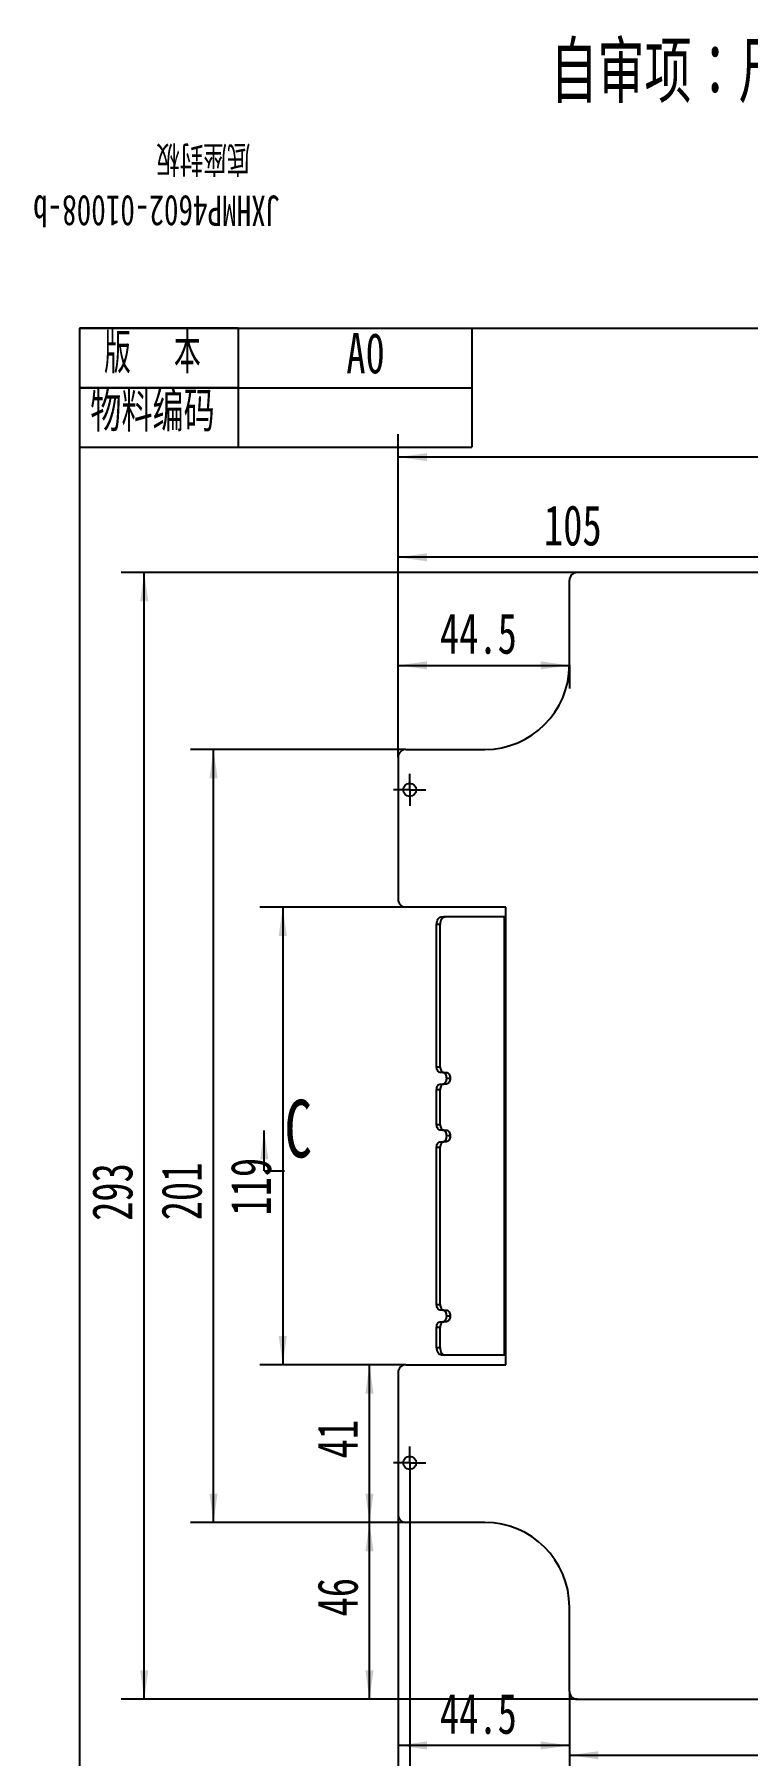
# Model space of a CAD drawing. Extents: x 10 to 515, y -34 to 381.
# Drawn here: x 10.3 to 72.1, y 81.7 to 230.9 of the extents above; entities that cross this region are included whole.
import ezdxf

# ---------------------------------------------------------------- set-up
doc = ezdxf.new("R2010")
doc.units = 0
doc.linetypes.add('SLD-SOLID', pattern=[0])
doc.layers.get('0').update_dxf_attribs({"linetype": 'CONTINUOUS'})
for name, color, linetype in [('FORMAT', 7, 'SLD-SOLID'), ('细实线层', 7, 'SLD-SOLID'), ('轮廓实线层', 7, 'SLD-SOLID')]:
    doc.layers.add(name, color=color, linetype=linetype)
doc.styles.add('SLDTEXTSTYLE0', font='TXT', dxfattribs={"width": 0.7, "bigfont": 'bigfont'})
doc.styles.add('SLDTEXTSTYLE1', font='TXT', dxfattribs={"width": 0.7})
doc.styles.add('SLDTEXTSTYLE26', font='TXT', dxfattribs={"width": 0.6, "bigfont": 'bigfont'})
doc.dimstyles.new('SLDDIMSTYLE1', dxfattribs={"dimtxt": 3.5, "dimasz": 2.5, "dimexe": 0, "dimexo": 0.0625, "dimgap": 0.875, "dimtad": 2, "dimlfac": 3, "dimrnd": 1e-09, "dimzin": 12, "dimtxsty": 'SLDTEXTSTYLE1', "dimsah": 1, "dimcen": 0.09, "dimazin": 3, "dimtfac": 1, "dimtofl": 0, "dimtmove": 0, "dimatfit": 3, "dimtolj": 1, "dimtzin": 12})

# ---------------------------------------------------------------- blocks, each defined once
blk = doc.blocks.new('SW_NOTE_0_17')
at = {"layer": 'FORMAT', "color": 0, "attachment_point": 2, "rotation": 180}
for s, insert, char_height, style in [('底座封板', (-13.08, 1.12), 2.646, 'SLDTEXTSTYLE0'), ('JXHMP4602-01008-b', (-17.12, -3.41), 2.6458, 'SLDTEXTSTYLE1')]:
    blk.add_mtext(s, dxfattribs=dict(at, insert=insert, char_height=char_height, style=style))
blk = doc.blocks.new('_D')
at = {"layer": 'FORMAT'}
for p, q in [((41.79, 102.6), (41.79, 70.55)), ((138.45, 102.6), (138.45, 70.55)), ((138.45, 72.55), (41.79, 72.55))]:
    blk.add_line(p, q, dxfattribs=at)
for points in [[(41.79, 72.55), (44.29, 72.2), (44.29, 72.9)], [(138.45, 72.55), (135.95, 72.9), (135.95, 72.2)]]:
    blk.add_solid(points, dxfattribs=at)
at = {"layer": 'FORMAT', "insert": (86.12, 77.06), "char_height": 3.5, "attachment_point": 1, "style": 'SLDTEXTSTYLE1'}
blk.add_mtext('290', dxfattribs=at)
blk = doc.blocks.new('_D_1')
at = {"layer": 'FORMAT'}
for p, q in [((56.62, 87.27), (56.62, 79.75)), ((123.62, 87.27), (123.62, 79.75)), ((56.62, 81.75), (123.62, 81.75))]:
    blk.add_line(p, q, dxfattribs=at)
for points in [[(56.62, 81.75), (59.12, 81.4), (59.12, 82.1)], [(123.62, 81.75), (121.12, 82.1), (121.12, 81.4)]]:
    blk.add_solid(points, dxfattribs=at)
at = {"layer": 'FORMAT', "insert": (85.99, 86.26), "char_height": 3.5, "attachment_point": 1, "style": 'SLDTEXTSTYLE1'}
blk.add_mtext('201', dxfattribs=at)
blk = doc.blocks.new('_D_2')
at = {"layer": 'FORMAT'}
for p, q in [((42.79, 105.7), (42.79, 74.6)), ((137.45, 105.7), (137.45, 74.6)), ((42.79, 76.6), (137.45, 76.6))]:
    blk.add_line(p, q, dxfattribs=at)
for points in [[(42.79, 76.6), (45.29, 76.25), (45.29, 76.95)], [(137.45, 76.6), (134.95, 76.95), (134.95, 76.25)]]:
    blk.add_solid(points, dxfattribs=at)
at = {"layer": 'FORMAT', "insert": (86.12, 81.11), "char_height": 3.5, "attachment_point": 1, "style": 'SLDTEXTSTYLE1'}
blk.add_mtext('284', dxfattribs=at)
blk = doc.blocks.new('_D_3')
at = {"layer": 'FORMAT'}
for p, q in [((57.29, 184.27), (17.79, 184.27)), ((19.79, 86.6), (19.79, 184.27)), ((57.29, 86.6), (17.79, 86.6))]:
    blk.add_line(p, q, dxfattribs=at)
for points in [[(19.79, 184.27), (19.44, 181.77), (20.14, 181.77)], [(19.79, 86.6), (20.14, 89.1), (19.44, 89.1)]]:
    blk.add_solid(points, dxfattribs=at)
at = {"layer": 'FORMAT', "insert": (15.27, 128.07), "char_height": 3.5, "attachment_point": 1, "rotation": 90, "style": 'SLDTEXTSTYLE1'}
blk.add_mtext('293', dxfattribs=at)
blk = doc.blocks.new('_D_4')
at = {"layer": 'FORMAT'}
for p, q in [((42.45, 168.93), (23.79, 168.93)), ((25.79, 101.93), (25.79, 168.93)), ((42.45, 101.93), (23.79, 101.93))]:
    blk.add_line(p, q, dxfattribs=at)
for points in [[(25.79, 168.93), (25.44, 166.43), (26.14, 166.43)], [(25.79, 101.93), (26.14, 104.43), (25.44, 104.43)]]:
    blk.add_solid(points, dxfattribs=at)
at = {"layer": 'FORMAT', "insert": (21.27, 128.12), "char_height": 3.5, "attachment_point": 1, "rotation": 90, "style": 'SLDTEXTSTYLE1'}
blk.add_mtext('201', dxfattribs=at)
blk = doc.blocks.new('_D_5')
at = {"layer": 'FORMAT'}
for p, q in [((41.79, 102.6), (41.79, 80.6)), ((56.62, 87.27), (56.62, 80.6)), ((56.62, 82.6), (41.79, 82.6))]:
    blk.add_line(p, q, dxfattribs=at)
for points in [[(41.79, 82.6), (44.29, 82.25), (44.29, 82.95)], [(56.62, 82.6), (54.12, 82.95), (54.12, 82.25)]]:
    blk.add_solid(points, dxfattribs=at)
at = {"layer": 'FORMAT', "insert": (45.4, 87.11), "char_height": 3.5, "attachment_point": 1, "style": 'SLDTEXTSTYLE1'}
blk.add_mtext('44.5', dxfattribs=at)
blk = doc.blocks.new('_D_6')
at = {"layer": 'FORMAT'}
for p, q in [((42.45, 101.93), (37.3, 101.93)), ((39.3, 86.6), (39.3, 101.93)), ((57.29, 86.6), (37.3, 86.6))]:
    blk.add_line(p, q, dxfattribs=at)
for points in [[(39.3, 101.93), (38.95, 99.43), (39.65, 99.43)], [(39.3, 86.6), (39.65, 89.1), (38.95, 89.1)]]:
    blk.add_solid(points, dxfattribs=at)
at = {"layer": 'FORMAT', "insert": (34.78, 93.78), "char_height": 3.5, "attachment_point": 1, "rotation": 90, "style": 'SLDTEXTSTYLE1'}
blk.add_mtext('46', dxfattribs=at)
blk = doc.blocks.new('_D_7')
at = {"layer": 'FORMAT'}
for p, q in [((42.45, 115.6), (37.3, 115.6)), ((39.3, 101.93), (39.3, 115.6)), ((42.45, 101.93), (37.3, 101.93))]:
    blk.add_line(p, q, dxfattribs=at)
for points in [[(39.3, 115.6), (38.95, 113.1), (39.65, 113.1)], [(39.3, 101.93), (39.65, 104.43), (38.95, 104.43)]]:
    blk.add_solid(points, dxfattribs=at)
at = {"layer": 'FORMAT', "insert": (34.78, 107.48), "char_height": 3.5, "attachment_point": 1, "rotation": 90, "style": 'SLDTEXTSTYLE1'}
blk.add_mtext('41', dxfattribs=at)
blk = doc.blocks.new('_D_8')
at = {"layer": 'FORMAT'}
for p, q in [((42.45, 155.27), (29.79, 155.27)), ((31.79, 155.27), (31.79, 115.6)), ((42.45, 115.6), (29.79, 115.6))]:
    blk.add_line(p, q, dxfattribs=at)
for points in [[(31.79, 155.27), (31.44, 152.77), (32.14, 152.77)], [(31.79, 115.6), (32.14, 118.1), (31.44, 118.1)]]:
    blk.add_solid(points, dxfattribs=at)
at = {"layer": 'FORMAT', "insert": (27.27, 128.53), "char_height": 3.5, "attachment_point": 1, "rotation": 90, "style": 'SLDTEXTSTYLE1'}
blk.add_mtext('119', dxfattribs=at)
blk = doc.blocks.new('_D_12')
at = {"layer": 'FORMAT'}
for p, q in [((41.79, 168.27), (41.79, 187.59)), ((76.79, 170.6), (76.79, 187.59)), ((76.79, 185.59), (41.79, 185.59))]:
    blk.add_line(p, q, dxfattribs=at)
for points in [[(41.79, 185.59), (44.29, 185.24), (44.29, 185.94)], [(76.79, 185.59), (74.29, 185.94), (74.29, 185.24)]]:
    blk.add_solid(points, dxfattribs=at)
at = {"layer": 'FORMAT', "insert": (54.41, 190.11), "char_height": 3.5, "attachment_point": 1, "style": 'SLDTEXTSTYLE1'}
blk.add_mtext('105', dxfattribs=at)
blk = doc.blocks.new('_D_18')
at = {"layer": 'FORMAT'}
for p, q in [((41.79, 168.27), (41.79, 178.22)), ((41.79, 176.22), (56.62, 176.22)), ((56.62, 176.27), (56.62, 174.22))]:
    blk.add_line(p, q, dxfattribs=at)
for points in [[(41.79, 176.22), (44.29, 175.87), (44.29, 176.57)], [(56.62, 176.22), (54.12, 176.57), (54.12, 175.87)]]:
    blk.add_solid(points, dxfattribs=at)
at = {"layer": 'FORMAT', "insert": (45.4, 180.73), "char_height": 3.5, "attachment_point": 1, "style": 'SLDTEXTSTYLE1'}
blk.add_mtext('44.5', dxfattribs=at)
blk = doc.blocks.new('_D_19')
at = {"layer": 'FORMAT'}
for p, q in [((41.79, 168.27), (41.79, 196.27)), ((123.62, 183.6), (123.62, 196.27)), ((123.62, 194.27), (41.79, 194.27))]:
    blk.add_line(p, q, dxfattribs=at)
for points in [[(41.79, 194.27), (44.29, 193.92), (44.29, 194.62)], [(123.62, 194.27), (121.12, 194.62), (121.12, 193.92)]]:
    blk.add_solid(points, dxfattribs=at)
at = {"layer": 'FORMAT', "insert": (80.81, 198.78), "char_height": 3.5, "attachment_point": 1, "style": 'SLDTEXTSTYLE1'}
blk.add_mtext('245.5', dxfattribs=at)
blk = doc.blocks.new('SW_CENTERMARKSYMBOL_2')
at = {"layer": 'FORMAT', "color": 0}
for p, q in [((-0.83, 0), (-1.4, 0)), ((0, 0), (-0.83, 0)), ((0, 0.83), (0, 1.4)), ((0, 0), (0, 0.83)), ((0, 0), (0, -0.83)), ((0, 0), (0.83, 0)), ((0.83, 0), (1.4, 0)), ((0, -0.83), (0, -1.4))]:
    blk.add_line(p, q, dxfattribs=at)
blk = doc.blocks.new('SW_CENTERMARKSYMBOL_3')
at = {"layer": 'FORMAT', "color": 0}
for p, q in [((-0.83, 0), (-1.4, 0)), ((0, 0), (-0.83, 0)), ((0, 0.83), (0, 1.4)), ((0, 0), (0, 0.83)), ((0, 0), (0, -0.83)), ((0, 0), (0.83, 0)), ((0.83, 0), (1.4, 0)), ((0, -0.83), (0, -1.4))]:
    blk.add_line(p, q, dxfattribs=at)

msp = doc.modelspace()

# ---------------------------------------------------------------- linework, layer by layer
at = {"color": 7, "linetype": 'SLD-SOLID'}
for p, q in [((56.61840795, 176.26512862), (56.61840795, 183.59846195)), ((122.95174128, 184.26512862), (57.28507462, 184.26512862)), ((42.45174128, 168.93179528), (49.28507462, 168.93179528)), ((41.78507462, 168.26512862), (41.78507462, 155.93179528)), ((51.11840795, 155.26512862), (42.45174128, 155.26512862)), ((51.11840795, 154.43179528), (51.11840795, 155.26512862)), ((45.42152907, 153.76512862), (45.11840795, 153.76512862)), ((45.11840795, 141.43179528), (45.11840795, 153.76512862)), ((45.42152907, 141.43179528), (45.42152907, 153.76512862)), ((45.55339704, 154.43179528), (45.85651817, 154.43179528)), ((50.99210748, 154.43179528), (45.85651817, 154.43179528)), ((50.99210748, 116.43179528), (50.99210748, 154.43179528)), ((51.11840795, 154.43179528), (50.99210748, 154.43179528)), ((51.11840795, 116.43179528), (51.11840795, 154.43179528)), ((45.11840795, 141.43179528), (45.42152907, 141.43179528)), ((45.74777089, 140.93179528), (45.44464977, 140.93179528)), ((45.74777089, 140.93179528), (45.96526544, 140.93179528)), ((45.98838613, 140.43179528), (46.29150726, 140.43179528)), ((45.11840795, 136.43179528), (45.11840795, 139.43179528)), ((45.42152907, 139.43179528), (45.11840795, 139.43179528)), ((45.42152907, 136.43179528), (45.42152907, 139.43179528)), ((45.44464977, 139.93179528), (45.74777089, 139.93179528)), ((45.96526544, 139.93179528), (45.74777089, 139.93179528)), ((45.11840795, 136.43179528), (45.42152907, 136.43179528)), ((45.74777089, 135.93179528), (45.44464977, 135.93179528)), ((45.74777089, 135.93179528), (45.96526544, 135.93179528)), ((45.11840795, 120.83179528), (45.11840795, 134.43179528)), ((45.42152907, 134.43179528), (45.11840795, 134.43179528)), ((45.42152907, 120.83179528), (45.42152907, 134.43179528)), ((45.44464977, 134.93179528), (45.74777089, 134.93179528)), ((45.96526544, 134.93179528), (45.74777089, 134.93179528)), ((46.29150726, 135.43179528), (45.98838613, 135.43179528)), ((45.11840795, 120.83179528), (45.42152907, 120.83179528)), ((45.74777089, 120.33179528), (45.44464977, 120.33179528)), ((45.74777089, 120.33179528), (45.96526544, 120.33179528)), ((45.98838613, 119.83179528), (46.29150726, 119.83179528)), ((45.11840795, 117.09846195), (45.11840795, 118.83179528)), ((45.42152907, 118.83179528), (45.11840795, 118.83179528)), ((45.42152907, 117.09846195), (45.42152907, 118.83179528)), ((45.44464977, 119.33179528), (45.74777089, 119.33179528)), ((45.96526544, 119.33179528), (45.74777089, 119.33179528)), ((45.11840795, 117.09846195), (45.42152907, 117.09846195)), ((45.85651817, 116.43179528), (45.55339704, 116.43179528)), ((50.99210748, 116.43179528), (45.85651817, 116.43179528)), ((51.11840795, 116.43179528), (50.99210748, 116.43179528)), ((51.11840795, 115.59846195), (51.11840795, 116.43179528)), ((41.78507462, 114.93179528), (41.78507462, 102.59846195)), ((42.45174128, 115.59846195), (51.11840795, 115.59846195)), ((49.28507462, 101.93179528), (42.45174128, 101.93179528)), ((56.61840795, 87.26512862), (56.61840795, 94.59846195)), ((57.28507462, 86.59846195), (122.95174128, 86.59846195))]:
    msp.add_line(p, q, dxfattribs=at)
at = {"color": 7, "linetype": 'SLD-SOLID', "flags": 128}
for points in [[(45.11840795, 153.76512862), (45.12676614, 153.89518883), (45.15151952, 154.0202509), (45.19171683, 154.13550877), (45.2458133, 154.23653314), (45.31173005, 154.31944169), (45.38693392, 154.3810483), (45.46853488, 154.41898547), (45.55339704, 154.43179528)], [(45.85651817, 154.43179528), (45.771656, 154.41898547), (45.69005505, 154.3810483), (45.61485117, 154.31944169), (45.54893443, 154.23653314), (45.49483795, 154.13550877), (45.45464065, 154.0202509), (45.42988727, 153.89518883), (45.42152907, 153.76512862)], [(45.44464977, 140.93179528), (45.38100315, 140.94140264), (45.31980243, 140.96985552), (45.26339953, 141.01606048), (45.21396197, 141.07824189), (45.17338961, 141.15401017), (45.14324163, 141.24045357), (45.12467659, 141.33425012), (45.11840795, 141.43179528)], [(45.42152907, 141.43179528), (45.42779772, 141.33425012), (45.44636275, 141.24045357), (45.47651073, 141.15401017), (45.51708309, 141.07824189), (45.56652065, 141.01606048), (45.62292355, 140.96985552), (45.68412427, 140.94140264), (45.74777089, 140.93179528)], [(45.98838613, 140.43179528), (45.98211749, 140.52934044), (45.96355246, 140.623137), (45.93340447, 140.7095804), (45.89283212, 140.78534867), (45.84339456, 140.84753009), (45.78699165, 140.89373505), (45.72579094, 140.92218792), (45.66214432, 140.93179528)], [(45.66214432, 139.93179528), (45.72579094, 139.94140264), (45.78699165, 139.96985552), (45.84339456, 140.01606048), (45.89283212, 140.07824189), (45.93340447, 140.15401017), (45.96355246, 140.24045357), (45.98211749, 140.33425012), (45.98838613, 140.43179528)], [(45.96526544, 140.93179528), (46.02891206, 140.92218792), (46.09011278, 140.89373505), (46.14651568, 140.84753009), (46.19595324, 140.78534867), (46.2365256, 140.7095804), (46.26667358, 140.623137), (46.28523861, 140.52934044), (46.29150726, 140.43179528)], [(46.29150726, 140.43179528), (46.28523861, 140.33425012), (46.26667358, 140.24045357), (46.2365256, 140.15401017), (46.19595324, 140.07824189), (46.14651568, 140.01606048), (46.09011278, 139.96985552), (46.02891206, 139.94140264), (45.96526544, 139.93179528)], [(45.11840795, 139.43179528), (45.12467659, 139.52934044), (45.14324163, 139.623137), (45.17338961, 139.7095804), (45.21396197, 139.78534867), (45.26339953, 139.84753009), (45.31980243, 139.89373505), (45.38100315, 139.92218792), (45.44464977, 139.93179528)], [(45.74777089, 139.93179528), (45.68412427, 139.92218792), (45.62292355, 139.89373505), (45.56652065, 139.84753009), (45.51708309, 139.78534867), (45.47651073, 139.7095804), (45.44636275, 139.623137), (45.42779772, 139.52934044), (45.42152907, 139.43179528)], [(45.44464977, 135.93179528), (45.38100315, 135.94140264), (45.31980243, 135.96985552), (45.26339953, 136.01606048), (45.21396197, 136.07824189), (45.17338961, 136.15401017), (45.14324163, 136.24045357), (45.12467659, 136.33425012), (45.11840795, 136.43179528)], [(45.42152907, 136.43179528), (45.42779772, 136.33425012), (45.44636275, 136.24045357), (45.47651073, 136.15401017), (45.51708309, 136.07824189), (45.56652065, 136.01606048), (45.62292355, 135.96985552), (45.68412427, 135.94140264), (45.74777089, 135.93179528)], [(45.98838613, 135.43179528), (45.98211749, 135.52934044), (45.96355246, 135.623137), (45.93340447, 135.7095804), (45.89283212, 135.78534867), (45.84339456, 135.84753009), (45.78699165, 135.89373505), (45.72579094, 135.92218792), (45.66214432, 135.93179528)], [(45.96526544, 135.93179528), (46.02891206, 135.92218792), (46.09011278, 135.89373505), (46.14651568, 135.84753009), (46.19595324, 135.78534867), (46.2365256, 135.7095804), (46.26667358, 135.623137), (46.28523861, 135.52934044), (46.29150726, 135.43179528)], [(45.11840795, 134.43179528), (45.12467659, 134.52934044), (45.14324163, 134.623137), (45.17338961, 134.7095804), (45.21396197, 134.78534867), (45.26339953, 134.84753009), (45.31980243, 134.89373505), (45.38100315, 134.92218792), (45.44464977, 134.93179528)], [(45.74777089, 134.93179528), (45.68412427, 134.92218792), (45.62292355, 134.89373505), (45.56652065, 134.84753009), (45.51708309, 134.78534867), (45.47651073, 134.7095804), (45.44636275, 134.623137), (45.42779772, 134.52934044), (45.42152907, 134.43179528)], [(45.66214432, 134.93179528), (45.72579094, 134.94140264), (45.78699165, 134.96985552), (45.84339456, 135.01606048), (45.89283212, 135.07824189), (45.93340447, 135.15401017), (45.96355246, 135.24045357), (45.98211749, 135.33425012), (45.98838613, 135.43179528)], [(46.29150726, 135.43179528), (46.28523861, 135.33425012), (46.26667358, 135.24045357), (46.2365256, 135.15401017), (46.19595324, 135.07824189), (46.14651568, 135.01606048), (46.09011278, 134.96985552), (46.02891206, 134.94140264), (45.96526544, 134.93179528)], [(45.44464977, 120.33179528), (45.38100315, 120.34140264), (45.31980243, 120.36985552), (45.26339953, 120.41606048), (45.21396197, 120.47824189), (45.17338961, 120.55401017), (45.14324163, 120.64045357), (45.12467659, 120.73425012), (45.11840795, 120.83179528)], [(45.42152907, 120.83179528), (45.42779772, 120.73425012), (45.44636275, 120.64045357), (45.47651073, 120.55401017), (45.51708309, 120.47824189), (45.56652065, 120.41606048), (45.62292355, 120.36985552), (45.68412427, 120.34140264), (45.74777089, 120.33179528)], [(45.98838613, 119.83179528), (45.98211749, 119.92934044), (45.96355246, 120.023137), (45.93340447, 120.1095804), (45.89283212, 120.18534867), (45.84339456, 120.24753009), (45.78699165, 120.29373505), (45.72579094, 120.32218792), (45.66214432, 120.33179528)], [(45.66214432, 119.33179528), (45.72579094, 119.34140264), (45.78699165, 119.36985552), (45.84339456, 119.41606048), (45.89283212, 119.47824189), (45.93340447, 119.55401017), (45.96355246, 119.64045357), (45.98211749, 119.73425012), (45.98838613, 119.83179528)], [(45.96526544, 120.33179528), (46.02891206, 120.32218792), (46.09011278, 120.29373505), (46.14651568, 120.24753009), (46.19595324, 120.18534867), (46.2365256, 120.1095804), (46.26667358, 120.023137), (46.28523861, 119.92934044), (46.29150726, 119.83179528)], [(46.29150726, 119.83179528), (46.28523861, 119.73425012), (46.26667358, 119.64045357), (46.2365256, 119.55401017), (46.19595324, 119.47824189), (46.14651568, 119.41606048), (46.09011278, 119.36985552), (46.02891206, 119.34140264), (45.96526544, 119.33179528)], [(45.11840795, 118.83179528), (45.12467659, 118.92934044), (45.14324163, 119.023137), (45.17338961, 119.1095804), (45.21396197, 119.18534867), (45.26339953, 119.24753009), (45.31980243, 119.29373505), (45.38100315, 119.32218792), (45.44464977, 119.33179528)], [(45.74777089, 119.33179528), (45.68412427, 119.32218792), (45.62292355, 119.29373505), (45.56652065, 119.24753009), (45.51708309, 119.18534867), (45.47651073, 119.1095804), (45.44636275, 119.023137), (45.42779772, 118.92934044), (45.42152907, 118.83179528)], [(45.55339704, 116.43179528), (45.46853488, 116.44460509), (45.38693392, 116.48254226), (45.31173005, 116.54414887), (45.2458133, 116.62705743), (45.19171683, 116.72808179), (45.15151952, 116.84333966), (45.12676614, 116.96840173), (45.11840795, 117.09846195)], [(45.42152907, 117.09846195), (45.42988727, 116.96840173), (45.45464065, 116.84333966), (45.49483795, 116.72808179), (45.54893443, 116.62705743), (45.61485117, 116.54414887), (45.69005505, 116.48254226), (45.771656, 116.44460509), (45.85651817, 116.43179528)]]:
    msp.add_lwpolyline(points, dxfattribs=at)
at = {"color": 7, "linetype": 'SLD-SOLID'}
for centre in [(42.78507462, 165.43179528), (42.78507462, 107.09846195)]:
    msp.add_circle(centre, 0.56666667, dxfattribs=at)
for centre, radius, start, end in [((57.28507462, 183.59846195), 0.66666667, 90, 180), ((49.28507462, 176.26512862), 7.33333333, 270, 0), ((42.45174128, 168.26512862), 0.66666667, 90, 180), ((42.45174128, 155.93179528), 0.66666667, 180, 270), ((42.45174128, 114.93179528), 0.66666667, 90, 180), ((42.45174128, 102.59846195), 0.66666667, 180, 270), ((49.28507462, 94.59846195), 7.33333333, 0, 90), ((57.28507462, 87.26512862), 0.66666667, 180, 270)]:
    msp.add_arc(centre, radius, start, end, dxfattribs=at)
at = {"layer": 'FORMAT'}
for p, q in [((27.93556797, 205.4508454), (14.18556797, 205.4508454)), ((14.18556797, 205.4508454), (14.18556797, 200.27696666)), ((27.93556797, 205.4508454), (27.93556797, 195.1317102)), ((27.93556797, 205.4508454), (27.93556797, 200.27696666)), ((48.17872144, 205.4508454), (48.17872144, 195.1317102)), ((14.18556797, 200.27696666), (48.17872144, 200.27696666)), ((27.93556797, 200.27696666), (14.18556797, 200.27696666)), ((14.18556797, 195.1317102), (48.17872144, 195.1317102))]:
    msp.add_line(p, q, dxfattribs=at)
at = {"layer": '细实线层'}
for q in [(30.18507462, 135.91348621), (31.93507462, 132.41348621)]:
    msp.add_line((30.18507462, 132.41348621), q, dxfattribs=at)
msp.add_solid([(30.18507462, 135.91348621), (29.83507462, 133.41348621), (30.53507462, 133.41348621)], dxfattribs=at)
at = {"layer": '轮廓实线层'}
for q in [(291.18556797, 205.4508454), (14.18556797, 5.4508454)]:
    msp.add_line((14.18556797, 205.4508454), q, dxfattribs=at)

# ---------------------------------------------------------------- block references
at = {"layer": 'FORMAT'}
for name, p in [('SW_NOTE_0_17', (37.9875124, 217.70717966)), ('SW_CENTERMARKSYMBOL_3', (42.78507462, 165.43179528)), ('SW_CENTERMARKSYMBOL_2', (42.78507462, 107.09846195))]:
    msp.add_blockref(name, p, dxfattribs=at)

# ---------------------------------------------------------------- texts
for s, insert, char_height, attachment_point, style in [('自审项：尺寸、公差（形位公差）、技术要求、材料、表面处理、粗糙度', (120.17009732, 230.25653498), 5.2916666667, 2, 'SLDTEXTSTYLE0'), ('版  本', (16.31484486, 205.02985207), 3.5, 1, 'SLDTEXTSTYLE26'), ('A0', (38.95999814, 205.02985207), 3.5, 2, 'SLDTEXTSTYLE1'), ('物料编码', (15.1178318, 199.97729867), 3.5, 1, 'SLDTEXTSTYLE0')]:
    msp.add_mtext(s, dxfattribs=dict(at, insert=insert, char_height=char_height, attachment_point=attachment_point, style=style))
at = {"layer": '细实线层', "insert": (31.93507462, 138.56688552), "char_height": 5, "attachment_point": 1, "style": 'SLDTEXTSTYLE1'}
msp.add_mtext('C', dxfattribs=at)

# ---------------------------------------------------------------- dimensions: what is measured, and where the dimension line sits
at = {"layer": 'FORMAT'}
for base, p1, p2, picture, middle in [((41.78507462, 194.26512862), (123.61840795, 183.59846195), (41.78507462, 168.26512862), '_D_19', (84.65166141, 194.26512862)), ((41.78507462, 185.59455033), (76.78507462, 170.59846195), (41.78507462, 168.26512862), '_D_12', (56.71443399, 185.59455033)), ((56.61840795, 176.22060648), (41.78507462, 168.26512862), (56.61840795, 176.26512862), '_D_18', (48.4672822, 176.22060648)), ((137.45174128, 76.59846195), (42.78507462, 105.69846195), (137.45174128, 105.69846195), '_D_2', (88.41929389, 76.59846195)), ((41.78507462, 72.54605271), (138.45174128, 102.59846195), (41.78507462, 102.59846195), '_D', (88.41929389, 72.54605271)), ((41.78507462, 82.59831055), (56.61840795, 87.26512862), (41.78507462, 102.59846195), '_D_5', (48.4672822, 82.59831055))]:
    dim = msp.add_linear_dim(base=base, p1=p1, p2=p2, dimstyle='SLDDIMSTYLE1', dxfattribs=at)
    dim.commit()
    dim.dimension.update_dxf_attribs({"geometry": picture, "text_midpoint": middle, "dimtype": 160})
for base, p1, p2, angle, picture, middle in [((19.78507462, 184.26512862), (57.28507462, 86.59846195), (57.28507462, 184.26512862), 90, '_D_3', (19.78507462, 130.37444235)), ((25.78507462, 168.93179528), (42.45174128, 101.93179528), (42.45174128, 168.93179528), 90, '_D_4', (25.78507462, 130.42622412)), ((31.78507462, 115.59846195), (42.45174128, 155.26512862), (42.45174128, 115.59846195), 90, '_D_8', (31.78507462, 130.83113617)), ((39.29609146, 115.59846195), (42.45174128, 101.93179528), (42.45174128, 115.59846195), 90, '_D_7', (39.29609146, 109.01586131)), ((39.29609146, 101.93179528), (57.28507462, 86.59846195), (42.45174128, 101.93179528), 90, '_D_6', (39.29609146, 95.3119916)), ((123.61840795, 81.74541364), (56.61840795, 87.26512862), (123.61840795, 87.26512862), 0, '_D_1', (88.29745147, 81.74541364))]:
    dim = msp.add_linear_dim(base=base, p1=p1, p2=p2, angle=angle, dimstyle='SLDDIMSTYLE1', dxfattribs=at)
    dim.commit()
    dim.dimension.update_dxf_attribs({"geometry": picture, "text_midpoint": middle, "dimtype": 160})

doc.saveas('drawing.dxf')
